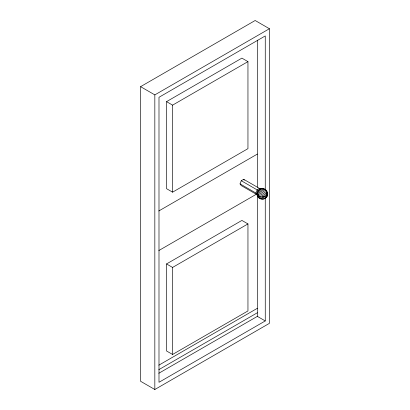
<?xml version="1.0" encoding="UTF-8"?>
<svg xmlns="http://www.w3.org/2000/svg" width="410" height="410" viewBox="0 0 410 410"><rect width="100%" height="100%" fill="white"/><g stroke="black" fill="none" stroke-linecap="round" stroke-linejoin="round"><path stroke-width="0.61" d="M258.7 194.663L258.577 196.18A5.263 3.039 -60 0 0 258.736 197.2M266.72 196.534L266.92 195.811L266.285 196.861L266.987 195.493M260.606 189.071A3.449 1.994 -60 0 0 256.768 190.701A3.449 1.994 -60 0 0 257.27 194.842L241.264 185.602L240.045 183.864L241.264 180.723L243.704 179.313L260.657 189.097M140.579 86.659L255.169 20.5L269.421 28.726L269.421 323.341L154.831 389.5L140.579 381.274L140.579 86.659L154.831 94.884L269.421 28.726M166.537 101.644L241.905 58.128L247.953 61.623L247.953 148.651L172.584 192.167L166.537 188.672L166.537 101.644L172.584 105.139L247.953 61.623M158.834 210.955L257.352 154.078M158.834 250.546L256.798 193.991M166.537 263.943L241.905 220.426L247.953 223.921L247.953 310.949L172.584 354.46L166.537 350.97L166.537 263.943L172.584 267.433L247.953 223.921M158.834 365.177L257.352 308.299M158.834 369.646L257.352 312.768M158.834 373.254L257.352 316.377L265.26 320.938L265.26 197.974M265.26 320.938L158.993 382.289L158.993 97.288L265.26 35.937L265.26 190.286M241.264 180.723L258.689 190.778M240.045 183.864L257.465 193.925M243.704 179.313L244.314 180.18M257.352 40.129L257.352 187.283M257.352 195.59L257.352 316.377M172.584 105.139L172.584 192.167M172.584 267.433L172.584 354.46M154.831 94.884L154.831 389.5M267.371 194.607A5.248 3.126 -1.6 0 1 266.843 195.37A1.363 0.789 -60 0 0 266.541 194.77L266.438 194.745A5.238 4.223 -75.9 0 0 266.008 190.901M264.942 196.539A5.248 3.126 -1.6 0 1 257.757 195.529M257.234 194.781A5.248 3.126 -1.6 0 1 257.055 193.971M264.916 196.554A1.363 0.789 -60 0 0 265.788 197.128A1.363 0.789 -60 0 0 266.818 195.678A5.248 2.26 10.3 0 0 267.484 194.622M260.54 198.701A5.263 3.039 -60 0 1 259.135 197.989M262.308 188.759A5.238 4.223 -75.9 0 1 265.332 189.912M257.347 195.401A3.88 2.24 -60 0 1 257.675 191.367A3.88 2.24 -60 0 1 260.97 188.841M258.177 196.928A4.689 2.706 -60 0 1 258.023 191.603A4.689 2.706 -60 0 1 262.713 188.723M258.823 197.892A5.197 3.003 -60 0 1 259.007 191.403A5.197 3.003 -60 0 1 264.46 189.302M261.431 198.665A5.371 3.101 -60 0 1 258.602 195.032L258.951 193.761A5.371 3.101 -60 0 1 265.526 189.722M262.42 199.065A5.197 3.003 -60 0 1 260.575 193.095A5.197 3.003 -60 0 1 266.777 191.188M264.26 198.732A4.689 2.706 -60 0 1 260.837 197.005A4.689 2.706 -60 0 1 264.045 191.203A4.689 2.706 -60 0 1 267.469 192.931M265.9 197.21A4.689 2.706 -60 0 1 265.111 198.076M265.813 196.098L266.203 195.857L265.813 196.098M265.009 198.527A3.88 2.24 -60 0 0 267.253 192.392A3.88 2.24 -60 0 0 262.502 195.314A3.88 2.24 -60 0 0 265.009 198.527M265.572 198.02A2.829 1.635 -60 0 0 267.207 193.551A2.829 1.635 -60 0 0 263.748 195.678A2.829 1.635 -60 0 0 265.572 198.02M265.916 197.251A1.604 0.922 -60 0 0 266.843 194.719A1.604 0.922 -60 0 0 264.88 195.924A1.604 0.922 -60 0 0 265.916 197.251"/></g></svg>
